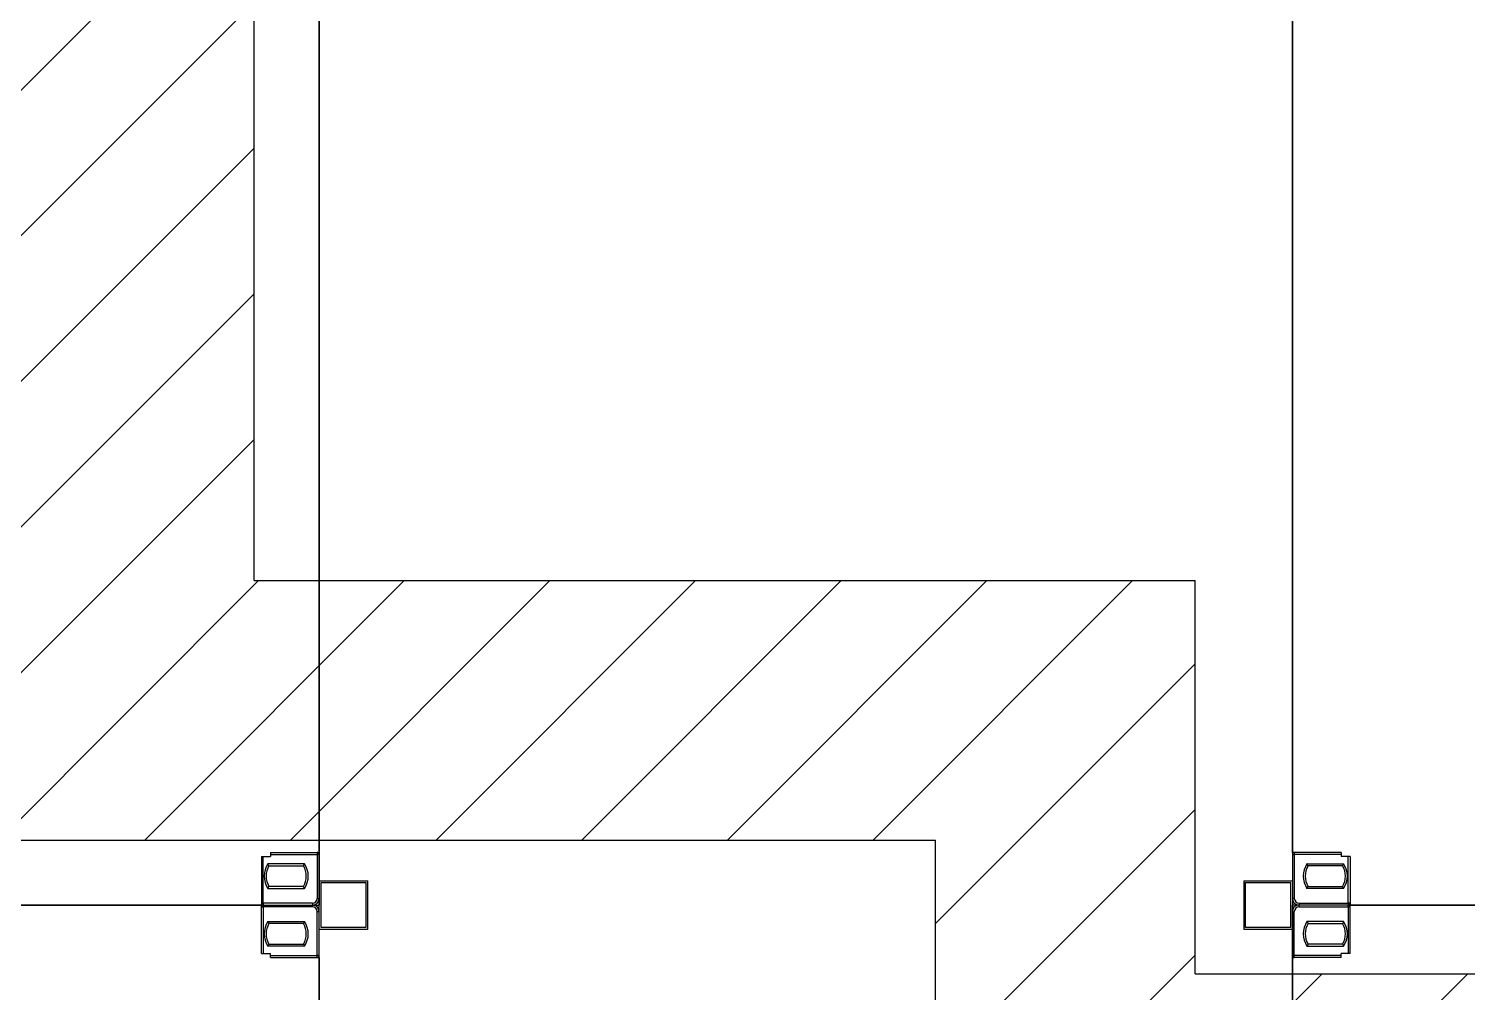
# Model space of a CAD drawing. Header units: millimetres. Extents: x 4080735 to 4152075, y -451436 to -400976.
# Drawn here: x 4142716.6 to 4142982.6, y -406343.5 to -406165.3 of the extents above; entities that cross this region are included whole.
import ezdxf

# ---------------------------------------------------------------- set-up
doc = ezdxf.new("R2010")
doc.units = ezdxf.units.MM
doc.header["$LTSCALE"] = 60

# ---------------------------------------------------------------- blocks, each defined once
blk = doc.blocks.new('KEY PLAN_NEW')
h = blk.add_hatch()
h.set_pattern_fill('ANSI31', color=253, scale=2)
h.set_pattern_definition([(45, (-1396.921, -1800.0236), (-4.490128, 4.490128), [])])
edge = h.paths.add_edge_path()
edge.add_line((-2006.862, -1075.944), (-2006.862, -1091.944))
edge.add_line((-2006.862, -1091.944), (-2067.862, -1091.944))
edge.add_line((-2067.862, -1091.944), (-2067.862, -1375.944))
edge.add_line((-2067.862, -1375.944), (-2006.862, -1375.944))
edge.add_line((-2006.862, -1375.944), (-2006.862, -1391.944))
edge.add_line((-2006.862, -1391.944), (-2007.862, -1391.944))
edge.add_line((-2007.862, -1391.944), (-2007.862, -1488.944))
edge.add_line((-2007.862, -1488.944), (-2008.306, -1488.944))
edge.add_arc((-2028.716, -1493.497), 20.912, 12.57767, 76.57873)
edge.add_line((-2023.862, -1473.157), (-2023.862, -1391.944))
edge.add_line((-2023.862, -1391.944), (-2247.862, -1391.944))
edge.add_line((-2247.862, -1391.944), (-2247.862, -1488.944))
edge.add_line((-2247.862, -1488.944), (-2263.862, -1488.944))
edge.add_line((-2263.862, -1488.944), (-2263.862, -1452.184))
edge.add_line((-2263.862, -1452.184), (-2549.862, -1452.184))
edge.add_line((-2549.862, -1452.184), (-2549.862, -1488.944))
edge.add_line((-2549.862, -1488.944), (-2565.862, -1488.944))
edge.add_line((-2565.862, -1488.944), (-2565.862, -1427.944))
edge.add_line((-2565.862, -1427.944), (-2720.862, -1427.944))
edge.add_line((-2720.862, -1427.944), (-2720.862, -1411.944))
edge.add_line((-2720.862, -1411.944), (-2623.862, -1411.944))
edge.add_line((-2623.862, -1411.944), (-2623.862, -1075.944))
edge.add_line((-2623.862, -1075.944), (-2563.862, -1075.944))
edge.add_line((-2563.862, -1075.944), (-2563.862, -1071.944))
edge.add_line((-2563.862, -1071.944), (-2547.862, -1071.944))
edge.add_line((-2547.862, -1071.944), (-2547.862, -1091.944))
edge.add_line((-2547.862, -1091.944), (-2607.862, -1091.944))
edge.add_line((-2607.862, -1091.944), (-2607.862, -1411.944))
edge.add_line((-2607.862, -1411.944), (-2549.862, -1411.944))
edge.add_line((-2549.862, -1411.944), (-2549.862, -1436.184))
edge.add_line((-2549.862, -1436.184), (-2263.862, -1436.184))
edge.add_line((-2263.862, -1436.184), (-2263.862, -1375.944))
edge.add_line((-2263.862, -1375.944), (-2083.862, -1375.944))
edge.add_line((-2083.862, -1375.944), (-2083.862, -1075.944))
edge.add_line((-2083.862, -1075.944), (-2006.862, -1075.944))
at = {"color": 253}
for p, q in [((-2607.862, -1411.944, 46), (-2607.862, -1091.944, 46)), ((-2603.862, -1375.184, 46), (-2603.862, -1428.704, 46)), ((-2543.862, -1428.704, 46), (-2543.862, -1375.184, 46)), ((-2603.862, -1488.384, 46), (-2603.862, -1375.504, 46)), ((-2543.862, -1375.504, 46), (-2543.862, -1488.384, 46)), ((-2607.862, -1411.944, 46), (-2549.862, -1411.944, 46)), ((-2549.862, -1436.184, 46), (-2549.862, -1411.944, 46)), ((-2720.862, -1427.944, 46), (-2565.862, -1427.944, 46)), ((-2565.862, -1488.944, 46), (-2565.862, -1427.944, 46)), ((-2607.422, -1428.944, 46), (-2606.862, -1428.944, 46)), ((-2606.862, -1428.704, 46), (-2606.862, -1428.944, 46)), ((-2603.862, -1428.704, 46), (-2603.862, -1431.944, 46)), ((-2543.862, -1428.704, 46), (-2543.862, -1431.944, 46)), ((-2540.862, -1428.704, 46), (-2540.862, -1428.944, 46)), ((-2540.302, -1428.944, 46), (-2540.862, -1428.944, 46)), ((-2603.862, -1430.444, 46), (-2600.862, -1430.444, 46)), ((-2603.742, -1433.324, 46), (-2603.742, -1430.564, 46)), ((-2603.742, -1430.564, 46), (-2600.982, -1430.564, 46)), ((-2600.982, -1430.564, 46), (-2600.982, -1433.324, 46)), ((-2600.982, -1430.564, 46), (-2600.982, -1433.324, 46)), ((-2600.862, -1433.444, 46), (-2600.862, -1430.444, 46)), ((-2546.862, -1430.444, 46), (-2546.862, -1433.444, 46)), ((-2546.862, -1430.444, 46), (-2543.862, -1430.444, 46)), ((-2546.742, -1433.324, 46), (-2546.742, -1430.564, 46)), ((-2546.742, -1430.564, 46), (-2543.982, -1430.564, 46)), ((-2543.982, -1430.564, 46), (-2543.982, -1433.324, 46)), ((-2543.982, -1430.564, 46), (-2543.982, -1433.324, 46)), ((-2607.422, -1431.944, 46), (-2720.302, -1431.944, 46)), ((-2720.302, -1431.944, 46), (-2607.422, -1431.944, 46)), ((-2607.422, -1431.944, 46), (-2603.862, -1431.944, 46)), ((-2607.422, -1431.944, 46), (-2603.862, -1431.944, 46)), ((-2603.862, -1435.184, 46), (-2603.862, -1431.944, 46)), ((-2540.302, -1431.944, 46), (-2543.862, -1431.944, 46)), ((-2540.302, -1431.944, 46), (-2543.862, -1431.944, 46)), ((-2543.862, -1435.184, 46), (-2543.862, -1431.944, 46)), ((-2247.422, -1431.944, 46), (-2540.302, -1431.944, 46)), ((-2540.302, -1431.944, 46), (-2247.422, -1431.944, 46)), ((-2600.862, -1433.444, 46), (-2603.862, -1433.444, 46)), ((-2600.982, -1433.324, 46), (-2603.742, -1433.324, 46)), ((-2543.862, -1433.444, 46), (-2546.862, -1433.444, 46)), ((-2543.982, -1433.324, 46), (-2546.742, -1433.324, 46)), ((-2607.422, -1434.944, 46), (-2606.862, -1434.944, 46)), ((-2606.862, -1435.184, 46), (-2606.862, -1434.944, 46)), ((-2603.862, -1435.184, 46), (-2603.862, -1488.704, 46)), ((-2543.862, -1488.704, 46), (-2543.862, -1435.184, 46)), ((-2540.862, -1435.184, 46), (-2540.862, -1434.944, 46)), ((-2540.302, -1434.944, 46), (-2540.862, -1434.944, 46)), ((-2549.862, -1436.184, 46), (-2263.862, -1436.184, 46))]:
    blk.add_line(p, q, dxfattribs=at)
at = {"color": 253, "linetype": 'Continuous'}
for p, q in [((-2607.422, -1428.944, 46), (-2607.422, -1431.944, 46)), ((-2607.302, -1431.824, 46), (-2607.302, -1428.944, 46)), ((-2604.761, -1429.409, 46), (-2607.023, -1429.409, 46)), ((-2606.862, -1428.704, 46), (-2603.862, -1428.704, 46)), ((-2606.862, -1428.824, 46), (-2603.982, -1428.824, 46)), ((-2603.982, -1428.704, 46), (-2603.982, -1428.824, 46)), ((-2603.862, -1428.824, 46), (-2603.982, -1428.824, 46)), ((-2603.982, -1428.824, 46), (-2603.982, -1431.534, 46)), ((-2540.862, -1428.704, 46), (-2543.862, -1428.704, 46)), ((-2543.862, -1428.824, 46), (-2543.742, -1428.824, 46)), ((-2543.742, -1428.704, 46), (-2543.742, -1428.824, 46)), ((-2540.862, -1428.824, 46), (-2543.742, -1428.824, 46)), ((-2543.742, -1428.824, 46), (-2543.742, -1431.534, 46)), ((-2542.963, -1429.409, 46), (-2540.701, -1429.409, 46)), ((-2540.422, -1431.824, 46), (-2540.422, -1428.944, 46)), ((-2540.302, -1428.944, 46), (-2540.302, -1431.944, 46)), ((-2606.957, -1429.529, 46), (-2604.827, -1429.529, 46)), ((-2540.767, -1429.529, 46), (-2542.897, -1429.529, 46)), ((-2607.023, -1430.919, 46), (-2604.761, -1430.919, 46)), ((-2604.827, -1430.799, 46), (-2606.957, -1430.799, 46)), ((-2540.701, -1430.919, 46), (-2542.963, -1430.919, 46)), ((-2542.897, -1430.799, 46), (-2540.767, -1430.799, 46)), ((-2607.422, -1431.824, 46), (-2607.302, -1431.824, 46)), ((-2607.422, -1434.944, 46), (-2607.422, -1431.944, 46)), ((-2607.422, -1432.064, 46), (-2607.302, -1432.064, 46)), ((-2607.302, -1431.824, 46), (-2607.302, -1431.944, 46)), ((-2604.272, -1431.824, 46), (-2607.302, -1431.824, 46)), ((-2607.302, -1432.064, 46), (-2607.302, -1431.944, 46)), ((-2607.302, -1432.064, 46), (-2607.302, -1434.944, 46)), ((-2604.272, -1432.064, 46), (-2607.302, -1432.064, 46)), ((-2604.272, -1431.824, 46), (-2604.272, -1431.944, 46)), ((-2604.272, -1432.064, 46), (-2604.272, -1431.944, 46)), ((-2603.982, -1431.534, 46), (-2603.862, -1431.534, 46)), ((-2603.982, -1431.823, 46), (-2603.982, -1431.824, 46)), ((-2603.982, -1431.824, 46), (-2603.982, -1431.824, 46)), ((-2603.982, -1432.064, 46), (-2603.982, -1432.064, 46)), ((-2603.982, -1432.064, 46), (-2603.982, -1432.064, 46)), ((-2543.742, -1431.534, 46), (-2543.862, -1431.534, 46)), ((-2543.742, -1431.823, 46), (-2543.742, -1431.824, 46)), ((-2543.742, -1431.824, 46), (-2543.742, -1431.824, 46)), ((-2543.452, -1431.824, 46), (-2543.452, -1431.944, 46)), ((-2543.452, -1431.824, 46), (-2540.422, -1431.824, 46)), ((-2543.452, -1432.064, 46), (-2543.452, -1431.944, 46)), ((-2543.452, -1432.064, 46), (-2540.422, -1432.064, 46)), ((-2540.302, -1431.824, 46), (-2540.422, -1431.824, 46)), ((-2540.422, -1431.824, 46), (-2540.422, -1431.944, 46)), ((-2540.422, -1432.064, 46), (-2540.422, -1431.944, 46)), ((-2540.302, -1432.064, 46), (-2540.422, -1432.064, 46)), ((-2540.422, -1432.064, 46), (-2540.422, -1434.944, 46)), ((-2540.302, -1434.944, 46), (-2540.302, -1431.944, 46)), ((-2607.023, -1432.969, 46), (-2604.761, -1432.969, 46)), ((-2603.982, -1432.354, 46), (-2603.862, -1432.354, 46)), ((-2603.982, -1435.064, 46), (-2603.982, -1432.354, 46)), ((-2543.742, -1435.064, 46), (-2543.742, -1432.354, 46)), ((-2540.701, -1432.969, 46), (-2542.963, -1432.969, 46)), ((-2604.827, -1433.089, 46), (-2606.957, -1433.089, 46)), ((-2542.897, -1433.089, 46), (-2540.767, -1433.089, 46)), ((-2604.761, -1434.479, 46), (-2607.023, -1434.479, 46)), ((-2606.957, -1434.359, 46), (-2604.827, -1434.359, 46)), ((-2542.963, -1434.479, 46), (-2540.701, -1434.479, 46)), ((-2540.767, -1434.359, 46), (-2542.897, -1434.359, 46)), ((-2606.862, -1435.064, 46), (-2603.982, -1435.064, 46)), ((-2606.862, -1435.184, 46), (-2603.862, -1435.184, 46)), ((-2603.862, -1435.064, 46), (-2603.982, -1435.064, 46)), ((-2603.982, -1435.184, 46), (-2603.982, -1435.064, 46)), ((-2543.862, -1435.064, 46), (-2543.742, -1435.064, 46)), ((-2540.862, -1435.184, 46), (-2543.862, -1435.184, 46)), ((-2543.742, -1435.184, 46), (-2543.742, -1435.064, 46)), ((-2540.862, -1435.064, 46), (-2543.742, -1435.064, 46))]:
    blk.add_line(p, q, dxfattribs=at)
for centre, radius, start, end in [((-2605.892, -1430.164, 46), 1.36, 146.27916, 213.72084), ((-2605.892, -1430.164, 46), 1.36, 326.27916, 33.72084), ((-2603.982, -1428.824, 46), 0.12, 0, 90), ((-2543.742, -1428.824, 46), 0.12, 90, 180), ((-2541.832, -1430.164, 46), 1.36, 146.27916, 213.72084), ((-2541.832, -1430.164, 46), 1.36, 326.27916, 33.72084), ((-2605.892, -1430.164, 46), 1.24, 149.1964, 210.8036), ((-2605.892, -1430.164, 46), 1.24, 329.1964, 30.8036), ((-2541.832, -1430.164, 46), 1.24, 149.1964, 210.8036), ((-2541.832, -1430.164, 46), 1.24, 329.1964, 30.8036), ((-2607.302, -1431.824, 46), 0.12, 180, 270), ((-2607.302, -1432.064, 46), 0.12, 90, 180), ((-2604.272, -1431.534, 46), 0.41, 270, 0), ((-2604.272, -1431.534, 46), 0.29, 270, 0), ((-2604.272, -1432.354, 46), 0.41, 0, 90), ((-2604.272, -1432.354, 46), 0.29, 0, 90), ((-2543.452, -1431.534, 46), 0.41, 180, 270), ((-2543.452, -1432.354, 46), 0.41, 90, 180), ((-2543.452, -1431.534, 46), 0.29, 180, 270), ((-2543.452, -1432.354, 46), 0.29, 90, 180), ((-2540.422, -1431.824, 46), 0.12, 270, 0), ((-2540.422, -1432.064, 46), 0.12, 0, 90), ((-2605.892, -1433.724, 46), 1.36, 146.27916, 213.72084), ((-2605.892, -1433.724, 46), 1.36, 326.27916, 33.72084), ((-2541.832, -1433.724, 46), 1.36, 146.27916, 213.72084), ((-2541.832, -1433.724, 46), 1.36, 326.27916, 33.72084), ((-2605.892, -1433.724, 46), 1.24, 149.1964, 210.8036), ((-2605.892, -1433.724, 46), 1.24, 329.1964, 30.8036), ((-2541.832, -1433.724, 46), 1.24, 149.1964, 210.8036), ((-2541.832, -1433.724, 46), 1.24, 329.1964, 30.8036), ((-2603.982, -1435.064, 46), 0.12, 270, 0), ((-2543.742, -1435.064, 46), 0.12, 180, 270)]:
    blk.add_arc(centre, radius, start, end, dxfattribs=at)
for points, knots in [([(-2606.957, -1429.529, 46), (-2606.957, -1429.528, 46), (-2606.957, -1429.527, 46), (-2606.958, -1429.527, 46), (-2606.959, -1429.526, 46), (-2606.959, -1429.525, 46), (-2606.959, -1429.524, 46), (-2606.959, -1429.524, 46), (-2606.96, -1429.523, 46), (-2606.96, -1429.523, 46), (-2606.961, -1429.521, 46), (-2606.962, -1429.52, 46), (-2606.964, -1429.517, 46), (-2606.965, -1429.515, 46), (-2606.966, -1429.512, 46), (-2606.967, -1429.511, 46), (-2606.968, -1429.509, 46), (-2606.968, -1429.509, 46), (-2606.969, -1429.507, 46), (-2606.969, -1429.507, 46), (-2606.971, -1429.504, 46), (-2606.972, -1429.501, 46), (-2606.975, -1429.496, 46), (-2606.977, -1429.494, 46), (-2606.979, -1429.489, 46), (-2606.98, -1429.488, 46), (-2606.981, -1429.486, 46), (-2606.981, -1429.485, 46), (-2606.982, -1429.483, 46), (-2606.983, -1429.483, 46), (-2606.985, -1429.479, 46), (-2606.987, -1429.476, 46), (-2606.99, -1429.469, 46), (-2606.992, -1429.466, 46), (-2606.996, -1429.459, 46), (-2606.997, -1429.456, 46), (-2607, -1429.451, 46), (-2607, -1429.45, 46), (-2607.001, -1429.449, 46), (-2607.002, -1429.448, 46), (-2607.003, -1429.445, 46), (-2607.004, -1429.443, 46), (-2607.007, -1429.438, 46), (-2607.009, -1429.434, 46), (-2607.013, -1429.427, 46), (-2607.015, -1429.423, 46), (-2607.018, -1429.418, 46), (-2607.019, -1429.416, 46), (-2607.02, -1429.413, 46), (-2607.021, -1429.412, 46), (-2607.022, -1429.41, 46), (-2607.022, -1429.41, 46), (-2607.023, -1429.409, 46), (-2607.023, -1429.409, 46)], [0, 0, 0, 0, 0.06206, 0.12459, 0.12459, 0.155854, 0.155854, 0.171487, 0.171487, 0.187119, 0.187119, 0.249648, 0.249648, 0.312178, 0.312178, 0.343442, 0.343442, 0.359075, 0.359075, 0.374707, 0.374707, 0.437236, 0.437236, 0.499766, 0.499766, 0.53103, 0.53103, 0.546663, 0.546663, 0.562295, 0.562295, 0.624824, 0.624824, 0.687353, 0.687353, 0.749883, 0.749883, 0.765515, 0.765515, 0.781147, 0.781147, 0.812412, 0.812412, 0.874941, 0.874941, 0.937471, 0.937471, 0.968735, 0.968735, 0.984368, 0.992184, 0.992184, 1, 1, 1, 1]), ([(-2604.827, -1429.529, 46), (-2604.827, -1429.528, 46), (-2604.826, -1429.527, 46), (-2604.826, -1429.527, 46), (-2604.825, -1429.526, 46), (-2604.825, -1429.525, 46), (-2604.824, -1429.524, 46), (-2604.824, -1429.524, 46), (-2604.824, -1429.523, 46), (-2604.824, -1429.523, 46), (-2604.823, -1429.521, 46), (-2604.822, -1429.52, 46), (-2604.82, -1429.517, 46), (-2604.819, -1429.515, 46), (-2604.817, -1429.512, 46), (-2604.817, -1429.511, 46), (-2604.816, -1429.509, 46), (-2604.815, -1429.509, 46), (-2604.815, -1429.507, 46), (-2604.814, -1429.507, 46), (-2604.813, -1429.504, 46), (-2604.811, -1429.501, 46), (-2604.809, -1429.496, 46), (-2604.807, -1429.494, 46), (-2604.805, -1429.489, 46), (-2604.804, -1429.488, 46), (-2604.803, -1429.486, 46), (-2604.802, -1429.485, 46), (-2604.801, -1429.483, 46), (-2604.801, -1429.483, 46), (-2604.799, -1429.479, 46), (-2604.797, -1429.476, 46), (-2604.793, -1429.469, 46), (-2604.792, -1429.466, 46), (-2604.788, -1429.459, 46), (-2604.786, -1429.456, 46), (-2604.784, -1429.451, 46), (-2604.783, -1429.45, 46), (-2604.782, -1429.449, 46), (-2604.782, -1429.448, 46), (-2604.78, -1429.445, 46), (-2604.779, -1429.443, 46), (-2604.776, -1429.438, 46), (-2604.774, -1429.434, 46), (-2604.771, -1429.427, 46), (-2604.769, -1429.423, 46), (-2604.766, -1429.418, 46), (-2604.765, -1429.416, 46), (-2604.763, -1429.413, 46), (-2604.762, -1429.412, 46), (-2604.762, -1429.41, 46), (-2604.761, -1429.41, 46), (-2604.761, -1429.409, 46), (-2604.761, -1429.409, 46)], [0, 0, 0, 0, 0.06206, 0.12459, 0.12459, 0.155854, 0.155854, 0.171487, 0.171487, 0.187119, 0.187119, 0.249648, 0.249648, 0.312178, 0.312178, 0.343442, 0.343442, 0.359075, 0.359075, 0.374707, 0.374707, 0.437236, 0.437236, 0.499766, 0.499766, 0.53103, 0.53103, 0.546663, 0.546663, 0.562295, 0.562295, 0.624824, 0.624824, 0.687353, 0.687353, 0.749883, 0.749883, 0.765515, 0.765515, 0.781147, 0.781147, 0.812412, 0.812412, 0.874941, 0.874941, 0.937471, 0.937471, 0.968735, 0.968735, 0.984368, 0.992184, 0.992184, 1, 1, 1, 1]), ([(-2542.897, -1429.529, 46), (-2542.897, -1429.528, 46), (-2542.897, -1429.527, 46), (-2542.898, -1429.527, 46), (-2542.899, -1429.526, 46), (-2542.899, -1429.525, 46), (-2542.899, -1429.524, 46), (-2542.899, -1429.524, 46), (-2542.9, -1429.523, 46), (-2542.9, -1429.523, 46), (-2542.901, -1429.521, 46), (-2542.902, -1429.52, 46), (-2542.904, -1429.517, 46), (-2542.905, -1429.515, 46), (-2542.906, -1429.512, 46), (-2542.907, -1429.511, 46), (-2542.908, -1429.509, 46), (-2542.908, -1429.509, 46), (-2542.909, -1429.507, 46), (-2542.909, -1429.507, 46), (-2542.911, -1429.504, 46), (-2542.912, -1429.501, 46), (-2542.915, -1429.496, 46), (-2542.917, -1429.494, 46), (-2542.919, -1429.489, 46), (-2542.92, -1429.488, 46), (-2542.921, -1429.486, 46), (-2542.921, -1429.485, 46), (-2542.922, -1429.483, 46), (-2542.923, -1429.483, 46), (-2542.925, -1429.479, 46), (-2542.927, -1429.476, 46), (-2542.93, -1429.469, 46), (-2542.932, -1429.466, 46), (-2542.936, -1429.459, 46), (-2542.937, -1429.456, 46), (-2542.94, -1429.451, 46), (-2542.94, -1429.45, 46), (-2542.941, -1429.449, 46), (-2542.942, -1429.448, 46), (-2542.943, -1429.445, 46), (-2542.944, -1429.443, 46), (-2542.947, -1429.438, 46), (-2542.949, -1429.434, 46), (-2542.953, -1429.427, 46), (-2542.955, -1429.423, 46), (-2542.958, -1429.418, 46), (-2542.959, -1429.416, 46), (-2542.96, -1429.413, 46), (-2542.961, -1429.412, 46), (-2542.962, -1429.41, 46), (-2542.962, -1429.41, 46), (-2542.963, -1429.409, 46), (-2542.963, -1429.409, 46)], [0, 0, 0, 0, 0.06206, 0.12459, 0.12459, 0.155854, 0.155854, 0.171487, 0.171487, 0.187119, 0.187119, 0.249648, 0.249648, 0.312178, 0.312178, 0.343442, 0.343442, 0.359075, 0.359075, 0.374707, 0.374707, 0.437236, 0.437236, 0.499766, 0.499766, 0.53103, 0.53103, 0.546663, 0.546663, 0.562295, 0.562295, 0.624824, 0.624824, 0.687353, 0.687353, 0.749883, 0.749883, 0.765515, 0.765515, 0.781147, 0.781147, 0.812412, 0.812412, 0.874941, 0.874941, 0.937471, 0.937471, 0.968735, 0.968735, 0.984368, 0.992184, 0.992184, 1, 1, 1, 1]), ([(-2540.767, -1429.529, 46), (-2540.767, -1429.528, 46), (-2540.766, -1429.527, 46), (-2540.766, -1429.527, 46), (-2540.765, -1429.526, 46), (-2540.765, -1429.525, 46), (-2540.764, -1429.524, 46), (-2540.764, -1429.524, 46), (-2540.764, -1429.523, 46), (-2540.764, -1429.523, 46), (-2540.763, -1429.521, 46), (-2540.762, -1429.52, 46), (-2540.76, -1429.517, 46), (-2540.759, -1429.515, 46), (-2540.757, -1429.512, 46), (-2540.757, -1429.511, 46), (-2540.756, -1429.509, 46), (-2540.755, -1429.509, 46), (-2540.755, -1429.507, 46), (-2540.754, -1429.507, 46), (-2540.753, -1429.504, 46), (-2540.751, -1429.501, 46), (-2540.748, -1429.496, 46), (-2540.747, -1429.494, 46), (-2540.745, -1429.489, 46), (-2540.744, -1429.488, 46), (-2540.743, -1429.486, 46), (-2540.742, -1429.485, 46), (-2540.741, -1429.483, 46), (-2540.741, -1429.483, 46), (-2540.739, -1429.479, 46), (-2540.737, -1429.476, 46), (-2540.733, -1429.469, 46), (-2540.732, -1429.466, 46), (-2540.728, -1429.459, 46), (-2540.726, -1429.456, 46), (-2540.724, -1429.451, 46), (-2540.723, -1429.45, 46), (-2540.722, -1429.449, 46), (-2540.722, -1429.448, 46), (-2540.72, -1429.445, 46), (-2540.719, -1429.443, 46), (-2540.716, -1429.438, 46), (-2540.714, -1429.434, 46), (-2540.711, -1429.427, 46), (-2540.709, -1429.423, 46), (-2540.706, -1429.418, 46), (-2540.705, -1429.416, 46), (-2540.703, -1429.413, 46), (-2540.702, -1429.412, 46), (-2540.702, -1429.41, 46), (-2540.701, -1429.41, 46), (-2540.701, -1429.409, 46), (-2540.701, -1429.409, 46)], [0, 0, 0, 0, 0.06206, 0.12459, 0.12459, 0.155854, 0.155854, 0.171487, 0.171487, 0.187119, 0.187119, 0.249648, 0.249648, 0.312178, 0.312178, 0.343442, 0.343442, 0.359075, 0.359075, 0.374707, 0.374707, 0.437236, 0.437236, 0.499766, 0.499766, 0.53103, 0.53103, 0.546663, 0.546663, 0.562295, 0.562295, 0.624824, 0.624824, 0.687353, 0.687353, 0.749883, 0.749883, 0.765515, 0.765515, 0.781147, 0.781147, 0.812412, 0.812412, 0.874941, 0.874941, 0.937471, 0.937471, 0.968735, 0.968735, 0.984368, 0.992184, 0.992184, 1, 1, 1, 1]), ([(-2607.023, -1430.919, 46), (-2607.023, -1430.918, 46), (-2607.022, -1430.918, 46), (-2607.022, -1430.917, 46), (-2607.021, -1430.915, 46), (-2607.02, -1430.914, 46), (-2607.019, -1430.911, 46), (-2607.018, -1430.909, 46), (-2607.015, -1430.904, 46), (-2607.013, -1430.9, 46), (-2607.009, -1430.893, 46), (-2607.007, -1430.889, 46), (-2607.004, -1430.884, 46), (-2607.003, -1430.882, 46), (-2607.002, -1430.879, 46), (-2607.001, -1430.879, 46), (-2607, -1430.877, 46), (-2607, -1430.876, 46), (-2606.997, -1430.871, 46), (-2606.996, -1430.868, 46), (-2606.992, -1430.861, 46), (-2606.99, -1430.858, 46), (-2606.987, -1430.852, 46), (-2606.985, -1430.848, 46), (-2606.983, -1430.845, 46), (-2606.982, -1430.844, 46), (-2606.981, -1430.842, 46), (-2606.981, -1430.842, 46), (-2606.98, -1430.839, 46), (-2606.979, -1430.838, 46), (-2606.977, -1430.834, 46), (-2606.975, -1430.831, 46), (-2606.972, -1430.826, 46), (-2606.971, -1430.823, 46), (-2606.969, -1430.82, 46), (-2606.969, -1430.82, 46), (-2606.968, -1430.819, 46), (-2606.968, -1430.818, 46), (-2606.967, -1430.816, 46), (-2606.966, -1430.815, 46), (-2606.965, -1430.812, 46), (-2606.964, -1430.811, 46), (-2606.962, -1430.807, 46), (-2606.961, -1430.806, 46), (-2606.96, -1430.804, 46), (-2606.96, -1430.804, 46), (-2606.959, -1430.803, 46), (-2606.959, -1430.803, 46), (-2606.959, -1430.802, 46), (-2606.959, -1430.802, 46), (-2606.958, -1430.8, 46), (-2606.957, -1430.8, 46), (-2606.957, -1430.799, 46), (-2606.957, -1430.799, 46)], [0, 0, 0, 0, 0.00782, 0.00782, 0.015639, 0.031279, 0.031279, 0.062557, 0.062557, 0.125114, 0.125114, 0.187671, 0.187671, 0.21895, 0.21895, 0.234589, 0.234589, 0.250228, 0.250228, 0.312785, 0.312785, 0.375342, 0.375342, 0.437899, 0.437899, 0.453538, 0.453538, 0.469178, 0.469178, 0.500456, 0.500456, 0.563013, 0.563013, 0.62557, 0.62557, 0.641209, 0.641209, 0.656849, 0.656849, 0.688127, 0.688127, 0.750684, 0.750684, 0.813241, 0.813241, 0.828881, 0.828881, 0.84452, 0.84452, 0.875798, 0.875798, 0.938355, 1, 1, 1, 1]), ([(-2604.761, -1430.919, 46), (-2604.761, -1430.918, 46), (-2604.761, -1430.918, 46), (-2604.762, -1430.917, 46), (-2604.762, -1430.915, 46), (-2604.763, -1430.914, 46), (-2604.765, -1430.911, 46), (-2604.766, -1430.909, 46), (-2604.769, -1430.904, 46), (-2604.771, -1430.9, 46), (-2604.774, -1430.893, 46), (-2604.776, -1430.889, 46), (-2604.779, -1430.884, 46), (-2604.78, -1430.882, 46), (-2604.782, -1430.879, 46), (-2604.782, -1430.879, 46), (-2604.783, -1430.877, 46), (-2604.784, -1430.876, 46), (-2604.786, -1430.871, 46), (-2604.788, -1430.868, 46), (-2604.792, -1430.861, 46), (-2604.793, -1430.858, 46), (-2604.797, -1430.852, 46), (-2604.799, -1430.848, 46), (-2604.801, -1430.845, 46), (-2604.801, -1430.844, 46), (-2604.802, -1430.842, 46), (-2604.803, -1430.842, 46), (-2604.804, -1430.839, 46), (-2604.805, -1430.838, 46), (-2604.807, -1430.834, 46), (-2604.809, -1430.831, 46), (-2604.811, -1430.826, 46), (-2604.813, -1430.823, 46), (-2604.814, -1430.82, 46), (-2604.815, -1430.82, 46), (-2604.815, -1430.819, 46), (-2604.816, -1430.818, 46), (-2604.817, -1430.816, 46), (-2604.817, -1430.815, 46), (-2604.819, -1430.812, 46), (-2604.82, -1430.811, 46), (-2604.822, -1430.807, 46), (-2604.823, -1430.806, 46), (-2604.824, -1430.804, 46), (-2604.824, -1430.804, 46), (-2604.824, -1430.803, 46), (-2604.824, -1430.803, 46), (-2604.825, -1430.802, 46), (-2604.825, -1430.802, 46), (-2604.826, -1430.8, 46), (-2604.826, -1430.8, 46), (-2604.827, -1430.799, 46), (-2604.827, -1430.799, 46)], [0, 0, 0, 0, 0.00782, 0.00782, 0.015639, 0.031279, 0.031279, 0.062557, 0.062557, 0.125114, 0.125114, 0.187671, 0.187671, 0.21895, 0.21895, 0.234589, 0.234589, 0.250228, 0.250228, 0.312785, 0.312785, 0.375342, 0.375342, 0.437899, 0.437899, 0.453538, 0.453538, 0.469178, 0.469178, 0.500456, 0.500456, 0.563013, 0.563013, 0.62557, 0.62557, 0.641209, 0.641209, 0.656849, 0.656849, 0.688127, 0.688127, 0.750684, 0.750684, 0.813241, 0.813241, 0.828881, 0.828881, 0.84452, 0.84452, 0.875798, 0.875798, 0.938355, 1, 1, 1, 1]), ([(-2542.963, -1430.919, 46), (-2542.963, -1430.918, 46), (-2542.962, -1430.918, 46), (-2542.962, -1430.917, 46), (-2542.961, -1430.915, 46), (-2542.96, -1430.914, 46), (-2542.959, -1430.911, 46), (-2542.958, -1430.909, 46), (-2542.955, -1430.904, 46), (-2542.953, -1430.9, 46), (-2542.949, -1430.893, 46), (-2542.947, -1430.889, 46), (-2542.944, -1430.884, 46), (-2542.943, -1430.882, 46), (-2542.942, -1430.879, 46), (-2542.941, -1430.879, 46), (-2542.94, -1430.877, 46), (-2542.94, -1430.876, 46), (-2542.937, -1430.871, 46), (-2542.936, -1430.868, 46), (-2542.932, -1430.861, 46), (-2542.93, -1430.858, 46), (-2542.927, -1430.852, 46), (-2542.925, -1430.848, 46), (-2542.923, -1430.845, 46), (-2542.922, -1430.844, 46), (-2542.921, -1430.842, 46), (-2542.921, -1430.842, 46), (-2542.92, -1430.839, 46), (-2542.919, -1430.838, 46), (-2542.917, -1430.834, 46), (-2542.915, -1430.831, 46), (-2542.912, -1430.826, 46), (-2542.911, -1430.823, 46), (-2542.909, -1430.82, 46), (-2542.909, -1430.82, 46), (-2542.908, -1430.819, 46), (-2542.908, -1430.818, 46), (-2542.907, -1430.816, 46), (-2542.906, -1430.815, 46), (-2542.905, -1430.812, 46), (-2542.904, -1430.811, 46), (-2542.902, -1430.807, 46), (-2542.901, -1430.806, 46), (-2542.9, -1430.804, 46), (-2542.9, -1430.804, 46), (-2542.899, -1430.803, 46), (-2542.899, -1430.803, 46), (-2542.899, -1430.802, 46), (-2542.899, -1430.802, 46), (-2542.898, -1430.8, 46), (-2542.897, -1430.8, 46), (-2542.897, -1430.799, 46), (-2542.897, -1430.799, 46)], [0, 0, 0, 0, 0.00782, 0.00782, 0.015639, 0.031279, 0.031279, 0.062557, 0.062557, 0.125114, 0.125114, 0.187671, 0.187671, 0.21895, 0.21895, 0.234589, 0.234589, 0.250228, 0.250228, 0.312785, 0.312785, 0.375342, 0.375342, 0.437899, 0.437899, 0.453538, 0.453538, 0.469178, 0.469178, 0.500456, 0.500456, 0.563013, 0.563013, 0.62557, 0.62557, 0.641209, 0.641209, 0.656849, 0.656849, 0.688127, 0.688127, 0.750684, 0.750684, 0.813241, 0.813241, 0.828881, 0.828881, 0.84452, 0.84452, 0.875798, 0.875798, 0.938355, 1, 1, 1, 1]), ([(-2540.701, -1430.919, 46), (-2540.701, -1430.918, 46), (-2540.701, -1430.918, 46), (-2540.702, -1430.917, 46), (-2540.702, -1430.915, 46), (-2540.703, -1430.914, 46), (-2540.705, -1430.911, 46), (-2540.706, -1430.909, 46), (-2540.709, -1430.904, 46), (-2540.711, -1430.9, 46), (-2540.714, -1430.893, 46), (-2540.716, -1430.889, 46), (-2540.719, -1430.884, 46), (-2540.72, -1430.882, 46), (-2540.722, -1430.879, 46), (-2540.722, -1430.879, 46), (-2540.723, -1430.877, 46), (-2540.724, -1430.876, 46), (-2540.726, -1430.871, 46), (-2540.728, -1430.868, 46), (-2540.732, -1430.861, 46), (-2540.733, -1430.858, 46), (-2540.737, -1430.852, 46), (-2540.739, -1430.848, 46), (-2540.741, -1430.845, 46), (-2540.741, -1430.844, 46), (-2540.742, -1430.842, 46), (-2540.743, -1430.842, 46), (-2540.744, -1430.839, 46), (-2540.745, -1430.838, 46), (-2540.747, -1430.834, 46), (-2540.748, -1430.831, 46), (-2540.751, -1430.826, 46), (-2540.753, -1430.823, 46), (-2540.754, -1430.82, 46), (-2540.755, -1430.82, 46), (-2540.755, -1430.819, 46), (-2540.756, -1430.818, 46), (-2540.757, -1430.816, 46), (-2540.757, -1430.815, 46), (-2540.759, -1430.812, 46), (-2540.76, -1430.811, 46), (-2540.762, -1430.807, 46), (-2540.763, -1430.806, 46), (-2540.764, -1430.804, 46), (-2540.764, -1430.804, 46), (-2540.764, -1430.803, 46), (-2540.764, -1430.803, 46), (-2540.765, -1430.802, 46), (-2540.765, -1430.802, 46), (-2540.766, -1430.8, 46), (-2540.766, -1430.8, 46), (-2540.767, -1430.799, 46), (-2540.767, -1430.799, 46)], [0, 0, 0, 0, 0.00782, 0.00782, 0.015639, 0.031279, 0.031279, 0.062557, 0.062557, 0.125114, 0.125114, 0.187671, 0.187671, 0.21895, 0.21895, 0.234589, 0.234589, 0.250228, 0.250228, 0.312785, 0.312785, 0.375342, 0.375342, 0.437899, 0.437899, 0.453538, 0.453538, 0.469178, 0.469178, 0.500456, 0.500456, 0.563013, 0.563013, 0.62557, 0.62557, 0.641209, 0.641209, 0.656849, 0.656849, 0.688127, 0.688127, 0.750684, 0.750684, 0.813241, 0.813241, 0.828881, 0.828881, 0.84452, 0.84452, 0.875798, 0.875798, 0.938355, 1, 1, 1, 1]), ([(-2607.023, -1432.969, 46), (-2607.023, -1432.969, 46), (-2607.022, -1432.97, 46), (-2607.022, -1432.97, 46), (-2607.021, -1432.972, 46), (-2607.02, -1432.973, 46), (-2607.019, -1432.976, 46), (-2607.018, -1432.978, 46), (-2607.015, -1432.983, 46), (-2607.013, -1432.987, 46), (-2607.009, -1432.994, 46), (-2607.007, -1432.998, 46), (-2607.004, -1433.003, 46), (-2607.003, -1433.005, 46), (-2607.002, -1433.008, 46), (-2607.001, -1433.009, 46), (-2607, -1433.01, 46), (-2607, -1433.011, 46), (-2606.997, -1433.016, 46), (-2606.996, -1433.019, 46), (-2606.992, -1433.026, 46), (-2606.99, -1433.029, 46), (-2606.987, -1433.036, 46), (-2606.985, -1433.039, 46), (-2606.983, -1433.043, 46), (-2606.982, -1433.043, 46), (-2606.981, -1433.045, 46), (-2606.981, -1433.046, 46), (-2606.98, -1433.048, 46), (-2606.979, -1433.049, 46), (-2606.977, -1433.054, 46), (-2606.975, -1433.056, 46), (-2606.972, -1433.061, 46), (-2606.971, -1433.064, 46), (-2606.969, -1433.067, 46), (-2606.969, -1433.067, 46), (-2606.968, -1433.069, 46), (-2606.968, -1433.069, 46), (-2606.967, -1433.071, 46), (-2606.966, -1433.072, 46), (-2606.965, -1433.075, 46), (-2606.964, -1433.077, 46), (-2606.962, -1433.08, 46), (-2606.961, -1433.081, 46), (-2606.96, -1433.083, 46), (-2606.96, -1433.083, 46), (-2606.959, -1433.084, 46), (-2606.959, -1433.084, 46), (-2606.959, -1433.085, 46), (-2606.959, -1433.086, 46), (-2606.958, -1433.087, 46), (-2606.957, -1433.087, 46), (-2606.957, -1433.088, 46), (-2606.957, -1433.089, 46)], [0, 0, 0, 0, 0.00782, 0.00782, 0.015639, 0.031279, 0.031279, 0.062557, 0.062557, 0.125114, 0.125114, 0.187671, 0.187671, 0.21895, 0.21895, 0.234589, 0.234589, 0.250228, 0.250228, 0.312785, 0.312785, 0.375342, 0.375342, 0.437899, 0.437899, 0.453538, 0.453538, 0.469178, 0.469178, 0.500456, 0.500456, 0.563013, 0.563013, 0.62557, 0.62557, 0.641209, 0.641209, 0.656849, 0.656849, 0.688127, 0.688127, 0.750684, 0.750684, 0.813241, 0.813241, 0.828881, 0.828881, 0.84452, 0.84452, 0.875798, 0.875798, 0.938355, 1, 1, 1, 1]), ([(-2604.761, -1432.969, 46), (-2604.761, -1432.969, 46), (-2604.761, -1432.97, 46), (-2604.762, -1432.97, 46), (-2604.762, -1432.972, 46), (-2604.763, -1432.973, 46), (-2604.765, -1432.976, 46), (-2604.766, -1432.978, 46), (-2604.769, -1432.983, 46), (-2604.771, -1432.987, 46), (-2604.774, -1432.994, 46), (-2604.776, -1432.998, 46), (-2604.779, -1433.003, 46), (-2604.78, -1433.005, 46), (-2604.782, -1433.008, 46), (-2604.782, -1433.009, 46), (-2604.783, -1433.01, 46), (-2604.784, -1433.011, 46), (-2604.786, -1433.016, 46), (-2604.788, -1433.019, 46), (-2604.792, -1433.026, 46), (-2604.793, -1433.029, 46), (-2604.797, -1433.036, 46), (-2604.799, -1433.039, 46), (-2604.801, -1433.043, 46), (-2604.801, -1433.043, 46), (-2604.802, -1433.045, 46), (-2604.803, -1433.046, 46), (-2604.804, -1433.048, 46), (-2604.805, -1433.049, 46), (-2604.807, -1433.054, 46), (-2604.809, -1433.056, 46), (-2604.811, -1433.061, 46), (-2604.813, -1433.064, 46), (-2604.814, -1433.067, 46), (-2604.815, -1433.067, 46), (-2604.815, -1433.069, 46), (-2604.816, -1433.069, 46), (-2604.817, -1433.071, 46), (-2604.817, -1433.072, 46), (-2604.819, -1433.075, 46), (-2604.82, -1433.077, 46), (-2604.822, -1433.08, 46), (-2604.823, -1433.081, 46), (-2604.824, -1433.083, 46), (-2604.824, -1433.083, 46), (-2604.824, -1433.084, 46), (-2604.824, -1433.084, 46), (-2604.825, -1433.085, 46), (-2604.825, -1433.086, 46), (-2604.826, -1433.087, 46), (-2604.826, -1433.087, 46), (-2604.827, -1433.088, 46), (-2604.827, -1433.089, 46)], [0, 0, 0, 0, 0.00782, 0.00782, 0.015639, 0.031279, 0.031279, 0.062557, 0.062557, 0.125114, 0.125114, 0.187671, 0.187671, 0.21895, 0.21895, 0.234589, 0.234589, 0.250228, 0.250228, 0.312785, 0.312785, 0.375342, 0.375342, 0.437899, 0.437899, 0.453538, 0.453538, 0.469178, 0.469178, 0.500456, 0.500456, 0.563013, 0.563013, 0.62557, 0.62557, 0.641209, 0.641209, 0.656849, 0.656849, 0.688127, 0.688127, 0.750684, 0.750684, 0.813241, 0.813241, 0.828881, 0.828881, 0.84452, 0.84452, 0.875798, 0.875798, 0.938355, 1, 1, 1, 1]), ([(-2542.963, -1432.969, 46), (-2542.963, -1432.969, 46), (-2542.962, -1432.97, 46), (-2542.962, -1432.97, 46), (-2542.961, -1432.972, 46), (-2542.96, -1432.973, 46), (-2542.959, -1432.976, 46), (-2542.958, -1432.978, 46), (-2542.955, -1432.983, 46), (-2542.953, -1432.987, 46), (-2542.949, -1432.994, 46), (-2542.947, -1432.998, 46), (-2542.944, -1433.003, 46), (-2542.943, -1433.005, 46), (-2542.942, -1433.008, 46), (-2542.941, -1433.009, 46), (-2542.94, -1433.01, 46), (-2542.94, -1433.011, 46), (-2542.937, -1433.016, 46), (-2542.936, -1433.019, 46), (-2542.932, -1433.026, 46), (-2542.93, -1433.029, 46), (-2542.927, -1433.036, 46), (-2542.925, -1433.039, 46), (-2542.923, -1433.043, 46), (-2542.922, -1433.043, 46), (-2542.921, -1433.045, 46), (-2542.921, -1433.046, 46), (-2542.92, -1433.048, 46), (-2542.919, -1433.049, 46), (-2542.917, -1433.054, 46), (-2542.915, -1433.056, 46), (-2542.912, -1433.061, 46), (-2542.911, -1433.064, 46), (-2542.909, -1433.067, 46), (-2542.909, -1433.067, 46), (-2542.908, -1433.069, 46), (-2542.908, -1433.069, 46), (-2542.907, -1433.071, 46), (-2542.906, -1433.072, 46), (-2542.905, -1433.075, 46), (-2542.904, -1433.077, 46), (-2542.902, -1433.08, 46), (-2542.901, -1433.081, 46), (-2542.9, -1433.083, 46), (-2542.9, -1433.083, 46), (-2542.899, -1433.084, 46), (-2542.899, -1433.084, 46), (-2542.899, -1433.085, 46), (-2542.899, -1433.086, 46), (-2542.898, -1433.087, 46), (-2542.897, -1433.087, 46), (-2542.897, -1433.088, 46), (-2542.897, -1433.089, 46)], [0, 0, 0, 0, 0.00782, 0.00782, 0.015639, 0.031279, 0.031279, 0.062557, 0.062557, 0.125114, 0.125114, 0.187671, 0.187671, 0.21895, 0.21895, 0.234589, 0.234589, 0.250228, 0.250228, 0.312785, 0.312785, 0.375342, 0.375342, 0.437899, 0.437899, 0.453538, 0.453538, 0.469178, 0.469178, 0.500456, 0.500456, 0.563013, 0.563013, 0.62557, 0.62557, 0.641209, 0.641209, 0.656849, 0.656849, 0.688127, 0.688127, 0.750684, 0.750684, 0.813241, 0.813241, 0.828881, 0.828881, 0.84452, 0.84452, 0.875798, 0.875798, 0.938355, 1, 1, 1, 1]), ([(-2540.701, -1432.969, 46), (-2540.701, -1432.969, 46), (-2540.701, -1432.97, 46), (-2540.702, -1432.97, 46), (-2540.702, -1432.972, 46), (-2540.703, -1432.973, 46), (-2540.705, -1432.976, 46), (-2540.706, -1432.978, 46), (-2540.709, -1432.983, 46), (-2540.711, -1432.987, 46), (-2540.714, -1432.994, 46), (-2540.716, -1432.998, 46), (-2540.719, -1433.003, 46), (-2540.72, -1433.005, 46), (-2540.722, -1433.008, 46), (-2540.722, -1433.009, 46), (-2540.723, -1433.01, 46), (-2540.724, -1433.011, 46), (-2540.726, -1433.016, 46), (-2540.728, -1433.019, 46), (-2540.732, -1433.026, 46), (-2540.733, -1433.029, 46), (-2540.737, -1433.036, 46), (-2540.739, -1433.039, 46), (-2540.741, -1433.043, 46), (-2540.741, -1433.043, 46), (-2540.742, -1433.045, 46), (-2540.743, -1433.046, 46), (-2540.744, -1433.048, 46), (-2540.745, -1433.049, 46), (-2540.747, -1433.054, 46), (-2540.748, -1433.056, 46), (-2540.751, -1433.061, 46), (-2540.753, -1433.064, 46), (-2540.754, -1433.067, 46), (-2540.755, -1433.067, 46), (-2540.755, -1433.069, 46), (-2540.756, -1433.069, 46), (-2540.757, -1433.071, 46), (-2540.757, -1433.072, 46), (-2540.759, -1433.075, 46), (-2540.76, -1433.077, 46), (-2540.762, -1433.08, 46), (-2540.763, -1433.081, 46), (-2540.764, -1433.083, 46), (-2540.764, -1433.083, 46), (-2540.764, -1433.084, 46), (-2540.764, -1433.084, 46), (-2540.765, -1433.085, 46), (-2540.765, -1433.086, 46), (-2540.766, -1433.087, 46), (-2540.766, -1433.087, 46), (-2540.767, -1433.088, 46), (-2540.767, -1433.089, 46)], [0, 0, 0, 0, 0.00782, 0.00782, 0.015639, 0.031279, 0.031279, 0.062557, 0.062557, 0.125114, 0.125114, 0.187671, 0.187671, 0.21895, 0.21895, 0.234589, 0.234589, 0.250228, 0.250228, 0.312785, 0.312785, 0.375342, 0.375342, 0.437899, 0.437899, 0.453538, 0.453538, 0.469178, 0.469178, 0.500456, 0.500456, 0.563013, 0.563013, 0.62557, 0.62557, 0.641209, 0.641209, 0.656849, 0.656849, 0.688127, 0.688127, 0.750684, 0.750684, 0.813241, 0.813241, 0.828881, 0.828881, 0.84452, 0.84452, 0.875798, 0.875798, 0.938355, 1, 1, 1, 1]), ([(-2606.957, -1434.359, 46), (-2606.957, -1434.359, 46), (-2606.957, -1434.36, 46), (-2606.958, -1434.36, 46), (-2606.959, -1434.362, 46), (-2606.959, -1434.362, 46), (-2606.959, -1434.363, 46), (-2606.959, -1434.363, 46), (-2606.96, -1434.364, 46), (-2606.96, -1434.364, 46), (-2606.961, -1434.366, 46), (-2606.962, -1434.367, 46), (-2606.964, -1434.371, 46), (-2606.965, -1434.372, 46), (-2606.966, -1434.375, 46), (-2606.967, -1434.376, 46), (-2606.968, -1434.378, 46), (-2606.968, -1434.379, 46), (-2606.969, -1434.38, 46), (-2606.969, -1434.38, 46), (-2606.971, -1434.383, 46), (-2606.972, -1434.386, 46), (-2606.975, -1434.391, 46), (-2606.977, -1434.394, 46), (-2606.979, -1434.398, 46), (-2606.98, -1434.399, 46), (-2606.981, -1434.402, 46), (-2606.981, -1434.402, 46), (-2606.982, -1434.404, 46), (-2606.983, -1434.405, 46), (-2606.985, -1434.408, 46), (-2606.987, -1434.412, 46), (-2606.99, -1434.418, 46), (-2606.992, -1434.421, 46), (-2606.996, -1434.428, 46), (-2606.997, -1434.431, 46), (-2607, -1434.436, 46), (-2607, -1434.437, 46), (-2607.001, -1434.439, 46), (-2607.002, -1434.439, 46), (-2607.003, -1434.442, 46), (-2607.004, -1434.444, 46), (-2607.007, -1434.449, 46), (-2607.009, -1434.453, 46), (-2607.013, -1434.46, 46), (-2607.015, -1434.464, 46), (-2607.018, -1434.469, 46), (-2607.019, -1434.471, 46), (-2607.02, -1434.474, 46), (-2607.021, -1434.475, 46), (-2607.022, -1434.477, 46), (-2607.022, -1434.478, 46), (-2607.023, -1434.478, 46), (-2607.023, -1434.479, 46)], [0, 0, 0, 0, 0.06206, 0.12459, 0.12459, 0.155854, 0.155854, 0.171487, 0.171487, 0.187119, 0.187119, 0.249648, 0.249648, 0.312178, 0.312178, 0.343442, 0.343442, 0.359075, 0.359075, 0.374707, 0.374707, 0.437236, 0.437236, 0.499766, 0.499766, 0.53103, 0.53103, 0.546663, 0.546663, 0.562295, 0.562295, 0.624824, 0.624824, 0.687353, 0.687353, 0.749883, 0.749883, 0.765515, 0.765515, 0.781147, 0.781147, 0.812412, 0.812412, 0.874941, 0.874941, 0.937471, 0.937471, 0.968735, 0.968735, 0.984368, 0.992184, 0.992184, 1, 1, 1, 1]), ([(-2604.827, -1434.359, 46), (-2604.827, -1434.359, 46), (-2604.826, -1434.36, 46), (-2604.826, -1434.36, 46), (-2604.825, -1434.362, 46), (-2604.825, -1434.362, 46), (-2604.824, -1434.363, 46), (-2604.824, -1434.363, 46), (-2604.824, -1434.364, 46), (-2604.824, -1434.364, 46), (-2604.823, -1434.366, 46), (-2604.822, -1434.367, 46), (-2604.82, -1434.371, 46), (-2604.819, -1434.372, 46), (-2604.817, -1434.375, 46), (-2604.817, -1434.376, 46), (-2604.816, -1434.378, 46), (-2604.815, -1434.379, 46), (-2604.815, -1434.38, 46), (-2604.814, -1434.38, 46), (-2604.813, -1434.383, 46), (-2604.811, -1434.386, 46), (-2604.809, -1434.391, 46), (-2604.807, -1434.394, 46), (-2604.805, -1434.398, 46), (-2604.804, -1434.399, 46), (-2604.803, -1434.402, 46), (-2604.802, -1434.402, 46), (-2604.801, -1434.404, 46), (-2604.801, -1434.405, 46), (-2604.799, -1434.408, 46), (-2604.797, -1434.412, 46), (-2604.793, -1434.418, 46), (-2604.792, -1434.421, 46), (-2604.788, -1434.428, 46), (-2604.786, -1434.431, 46), (-2604.784, -1434.436, 46), (-2604.783, -1434.437, 46), (-2604.782, -1434.439, 46), (-2604.782, -1434.439, 46), (-2604.78, -1434.442, 46), (-2604.779, -1434.444, 46), (-2604.776, -1434.449, 46), (-2604.774, -1434.453, 46), (-2604.771, -1434.46, 46), (-2604.769, -1434.464, 46), (-2604.766, -1434.469, 46), (-2604.765, -1434.471, 46), (-2604.763, -1434.474, 46), (-2604.762, -1434.475, 46), (-2604.762, -1434.477, 46), (-2604.761, -1434.478, 46), (-2604.761, -1434.478, 46), (-2604.761, -1434.479, 46)], [0, 0, 0, 0, 0.06206, 0.12459, 0.12459, 0.155854, 0.155854, 0.171487, 0.171487, 0.187119, 0.187119, 0.249648, 0.249648, 0.312178, 0.312178, 0.343442, 0.343442, 0.359075, 0.359075, 0.374707, 0.374707, 0.437236, 0.437236, 0.499766, 0.499766, 0.53103, 0.53103, 0.546663, 0.546663, 0.562295, 0.562295, 0.624824, 0.624824, 0.687353, 0.687353, 0.749883, 0.749883, 0.765515, 0.765515, 0.781147, 0.781147, 0.812412, 0.812412, 0.874941, 0.874941, 0.937471, 0.937471, 0.968735, 0.968735, 0.984368, 0.992184, 0.992184, 1, 1, 1, 1]), ([(-2542.897, -1434.359, 46), (-2542.897, -1434.359, 46), (-2542.897, -1434.36, 46), (-2542.898, -1434.36, 46), (-2542.899, -1434.362, 46), (-2542.899, -1434.362, 46), (-2542.899, -1434.363, 46), (-2542.899, -1434.363, 46), (-2542.9, -1434.364, 46), (-2542.9, -1434.364, 46), (-2542.901, -1434.366, 46), (-2542.902, -1434.367, 46), (-2542.904, -1434.371, 46), (-2542.905, -1434.372, 46), (-2542.906, -1434.375, 46), (-2542.907, -1434.376, 46), (-2542.908, -1434.378, 46), (-2542.908, -1434.379, 46), (-2542.909, -1434.38, 46), (-2542.909, -1434.38, 46), (-2542.911, -1434.383, 46), (-2542.912, -1434.386, 46), (-2542.915, -1434.391, 46), (-2542.917, -1434.394, 46), (-2542.919, -1434.398, 46), (-2542.92, -1434.399, 46), (-2542.921, -1434.402, 46), (-2542.921, -1434.402, 46), (-2542.922, -1434.404, 46), (-2542.923, -1434.405, 46), (-2542.925, -1434.408, 46), (-2542.927, -1434.412, 46), (-2542.93, -1434.418, 46), (-2542.932, -1434.421, 46), (-2542.936, -1434.428, 46), (-2542.937, -1434.431, 46), (-2542.94, -1434.436, 46), (-2542.94, -1434.437, 46), (-2542.941, -1434.439, 46), (-2542.942, -1434.439, 46), (-2542.943, -1434.442, 46), (-2542.944, -1434.444, 46), (-2542.947, -1434.449, 46), (-2542.949, -1434.453, 46), (-2542.953, -1434.46, 46), (-2542.955, -1434.464, 46), (-2542.958, -1434.469, 46), (-2542.959, -1434.471, 46), (-2542.96, -1434.474, 46), (-2542.961, -1434.475, 46), (-2542.962, -1434.477, 46), (-2542.962, -1434.478, 46), (-2542.963, -1434.478, 46), (-2542.963, -1434.479, 46)], [0, 0, 0, 0, 0.06206, 0.12459, 0.12459, 0.155854, 0.155854, 0.171487, 0.171487, 0.187119, 0.187119, 0.249648, 0.249648, 0.312178, 0.312178, 0.343442, 0.343442, 0.359075, 0.359075, 0.374707, 0.374707, 0.437236, 0.437236, 0.499766, 0.499766, 0.53103, 0.53103, 0.546663, 0.546663, 0.562295, 0.562295, 0.624824, 0.624824, 0.687353, 0.687353, 0.749883, 0.749883, 0.765515, 0.765515, 0.781147, 0.781147, 0.812412, 0.812412, 0.874941, 0.874941, 0.937471, 0.937471, 0.968735, 0.968735, 0.984368, 0.992184, 0.992184, 1, 1, 1, 1]), ([(-2540.767, -1434.359, 46), (-2540.767, -1434.359, 46), (-2540.766, -1434.36, 46), (-2540.766, -1434.36, 46), (-2540.765, -1434.362, 46), (-2540.765, -1434.362, 46), (-2540.764, -1434.363, 46), (-2540.764, -1434.363, 46), (-2540.764, -1434.364, 46), (-2540.764, -1434.364, 46), (-2540.763, -1434.366, 46), (-2540.762, -1434.367, 46), (-2540.76, -1434.371, 46), (-2540.759, -1434.372, 46), (-2540.757, -1434.375, 46), (-2540.757, -1434.376, 46), (-2540.756, -1434.378, 46), (-2540.755, -1434.379, 46), (-2540.755, -1434.38, 46), (-2540.754, -1434.38, 46), (-2540.753, -1434.383, 46), (-2540.751, -1434.386, 46), (-2540.748, -1434.391, 46), (-2540.747, -1434.394, 46), (-2540.745, -1434.398, 46), (-2540.744, -1434.399, 46), (-2540.743, -1434.402, 46), (-2540.742, -1434.402, 46), (-2540.741, -1434.404, 46), (-2540.741, -1434.405, 46), (-2540.739, -1434.408, 46), (-2540.737, -1434.412, 46), (-2540.733, -1434.418, 46), (-2540.732, -1434.421, 46), (-2540.728, -1434.428, 46), (-2540.726, -1434.431, 46), (-2540.724, -1434.436, 46), (-2540.723, -1434.437, 46), (-2540.722, -1434.439, 46), (-2540.722, -1434.439, 46), (-2540.72, -1434.442, 46), (-2540.719, -1434.444, 46), (-2540.716, -1434.449, 46), (-2540.714, -1434.453, 46), (-2540.711, -1434.46, 46), (-2540.709, -1434.464, 46), (-2540.706, -1434.469, 46), (-2540.705, -1434.471, 46), (-2540.703, -1434.474, 46), (-2540.702, -1434.475, 46), (-2540.702, -1434.477, 46), (-2540.701, -1434.478, 46), (-2540.701, -1434.478, 46), (-2540.701, -1434.479, 46)], [0, 0, 0, 0, 0.06206, 0.12459, 0.12459, 0.155854, 0.155854, 0.171487, 0.171487, 0.187119, 0.187119, 0.249648, 0.249648, 0.312178, 0.312178, 0.343442, 0.343442, 0.359075, 0.359075, 0.374707, 0.374707, 0.437236, 0.437236, 0.499766, 0.499766, 0.53103, 0.53103, 0.546663, 0.546663, 0.562295, 0.562295, 0.624824, 0.624824, 0.687353, 0.687353, 0.749883, 0.749883, 0.765515, 0.765515, 0.781147, 0.781147, 0.812412, 0.812412, 0.874941, 0.874941, 0.937471, 0.937471, 0.968735, 0.968735, 0.984368, 0.992184, 0.992184, 1, 1, 1, 1])]:
    blk.add_open_spline(points, degree=3, knots=knots, dxfattribs=at)

msp = doc.modelspace()

# ---------------------------------------------------------------- block references
at = {"xscale": 3, "yscale": 3, "zscale": 3}
msp.add_blockref('KEY PLAN_NEW', (4150581.88, -402031.53), dxfattribs=at)

doc.saveas('drawing.dxf')
